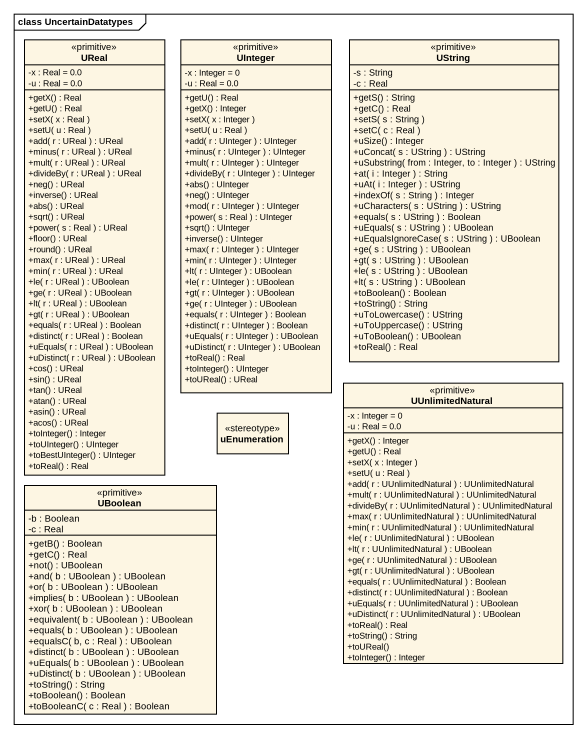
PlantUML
@startuml
mainframe class UncertainDatatypes
hide circle
hide empty members
skinparam classAttributeIconSize 0
class UReal <<primitive>> {
  -x : Real = 0.0
  -u : Real = 0.0
  +getX() : Real
  +getU() : Real
  +setX( x : Real )
  +setU( u : Real )
  +add( r : UReal ) : UReal
  +minus( r : UReal ) : UReal
  +mult( r : UReal ) : UReal
  +divideBy( r : UReal ) : UReal
  +neg() : UReal
  +inverse() : UReal
  +abs() : UReal
  +sqrt() : UReal
  +power( s : Real ) : UReal
  +floor() : UReal
  +round() : UReal
  +max( r : UReal ) : UReal
  +min( r : UReal ) : UReal
  +le( r : UReal ) : UBoolean
  +ge( r : UReal ) : UBoolean
  +lt( r : UReal ) : UBoolean
  +gt( r : UReal ) : UBoolean
  +equals( r : UReal ) : Boolean
  +distinct( r : UReal ) : Boolean
  +uEquals( r : UReal ) : UBoolean
  +uDistinct( r : UReal ) : UBoolean
  +cos() : UReal
  +sin() : UReal
  +tan() : UReal
  +atan() : UReal
  +asin() : UReal
  +acos() : UReal
  +toInteger() : Integer
  +toUInteger() : UInteger
  +toBestUInteger() : UInteger
  +toReal() : Real
}
class UInteger <<primitive>> {
  -x : Integer = 0
  -u : Real = 0.0
  +getU() : Real
  +getX() : Integer
  +setX( x : Integer )
  +setU( u : Real )
  +add( r : UInteger ) : UInteger
  +minus( r : UInteger ) : UInteger
  +mult( r : UInteger ) : UInteger
  +divideBy( r : UInteger ) : UInteger
  +abs() : UInteger
  +neg() : UInteger
  +mod( r : UInteger ) : UInteger
  +power( s : Real ) : UInteger
  +sqrt() : UInteger
  +inverse() : UInteger
  +max( r : UInteger ) : UInteger
  +min( r : UInteger ) : UInteger
  +lt( r : UInteger ) : UBoolean
  +le( r : UInteger ) : UBoolean
  +gt( r : UInteger ) : UBoolean
  +ge( r : UInteger ) : UBoolean
  +equals( r : UInteger ) : Boolean
  +distinct( r : UInteger ) : Boolean
  +uEquals( r : UInteger ) : UBoolean
  +uDistinct( r : UInteger ) : UBoolean
  +toReal() : Real
  +toInteger() : UInteger
  +toUReal() : UReal
}
class UString <<primitive>> {
  -s : String
  -c : Real
  +getS() : String
  +getC() : Real
  +setS( s : String )
  +setC( c : Real )
  +uSize() : Integer
  +uConcat( s : UString ) : UString
  +uSubstring( from : Integer, to : Integer ) : UString
  +at( i : Integer ) : String
  +uAt( i : Integer ) : UString
  +indexOf( s : String ) : Integer
  +uCharacters( s : UString ) : UString
  +equals( s : UString ) : Boolean
  +uEquals( s : UString ) : UBoolean
  +uEqualsIgnoreCase( s : UString ) : UBoolean
  +ge( s : UString ) : UBoolean
  +gt( s : UString ) : UBoolean
  +le( s : UString ) : UBoolean
  +lt( s : UString ) : UBoolean
  +toBoolean() : Boolean
  +toString() : String
  +uToLowercase() : UString
  +uToUppercase() : UString
  +uToBoolean() : UBoolean
  +toReal() : Real
}
class UUnlimitedNatural <<primitive>> {
  -x : Integer = 0
  -u : Real = 0.0
  +getX() : Integer
  +getU() : Real
  +setX( x : Integer )
  +setU( u : Real )
  +add( r : UUnlimitedNatural ) : UUnlimitedNatural
  +mult( r : UUnlimitedNatural ) : UUnlimitedNatural
  +divideBy( r : UUnlimitedNatural ) : UUnlimitedNatural
  +max( r : UUnlimitedNatural ) : UUnlimitedNatural
  +min( r : UUnlimitedNatural ) : UUnlimitedNatural
  +le( r : UUnlimitedNatural ) : UBoolean
  +lt( r : UUnlimitedNatural ) : UBoolean
  +ge( r : UUnlimitedNatural ) : UBoolean
  +gt( r : UUnlimitedNatural ) : UBoolean
  +equals( r : UUnlimitedNatural ) : Boolean
  +distinct( r : UUnlimitedNatural ) : Boolean
  +uEquals( r : UUnlimitedNatural ) : UBoolean
  +uDistinct( r : UUnlimitedNatural ) : UBoolean
  +toReal() : Real
  +toString() : String
  +toUReal()
  +toInteger() : Integer
}
class uEnumeration <<stereotype>>
class UBoolean <<primitive>> {
  -b : Boolean
  -c : Real
  +getB() : Boolean
  +getC() : Real
  +not() : UBoolean
  +and( b : UBoolean ) : UBoolean
  +or( b : UBoolean ) : UBoolean
  +implies( b : UBoolean ) : UBoolean
  +xor( b : UBoolean ) : UBoolean
  +equivalent( b : UBoolean ) : UBoolean
  +equals( b : UBoolean ) : UBoolean
  +equalsC( b, c : Real ) : UBoolean
  +distinct( b : UBoolean ) : UBoolean
  +uEquals( b : UBoolean ) : UBoolean
  +uDistinct( b : UBoolean ) : UBoolean
  +toString() : String
  +toBoolean() : Boolean
  +toBooleanC( c : Real ) : Boolean
}
@enduml
